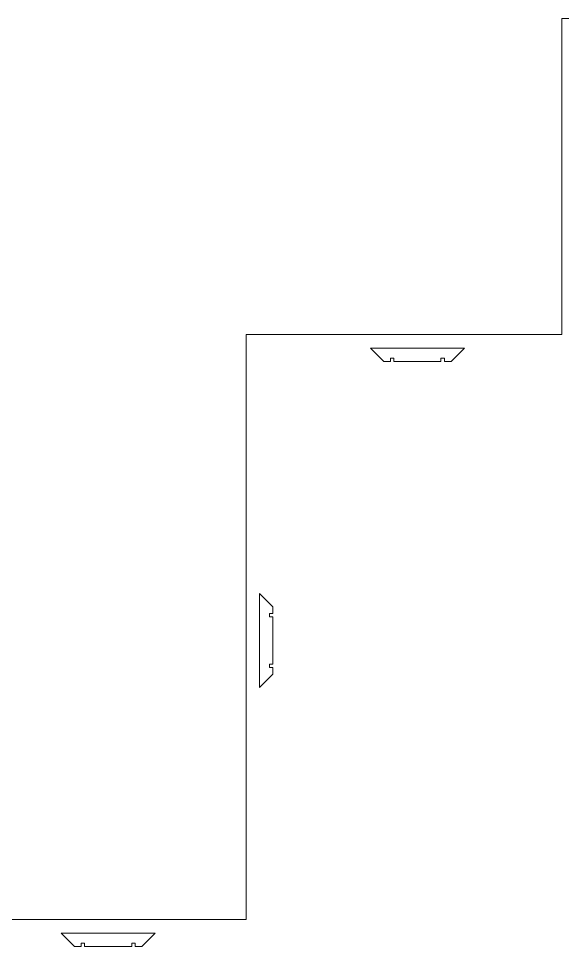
# Model space of a CAD drawing. Header units: centimetres. Extents: x 10243 to 22741, y 2279 to 4414.
# Drawn here: x 12065.9 to 12146.8, y 3008.9 to 3146.9 of the extents above; entities that cross this region are included whole.
import ezdxf

# ---------------------------------------------------------------- set-up
doc = ezdxf.new("R2010")
doc.units = ezdxf.units.CM
doc.header["$MEASUREMENT"] = 0
doc.layers.add('xxx_Auto_Kaplama_Ahşap', color=34, linetype='Continuous', lineweight=13)

# ---------------------------------------------------------------- blocks, each defined once
blk = doc.blocks.new('çıta')
at = {"layer": 'xxx_Auto_Kaplama_Ahşap'}
blk.add_lwpolyline([(2452.11, 1964.12), (2466.11, 1964.12), (2464.11, 1962.12), (2463.11, 1962.12), (2463.11, 1962.62), (2462.61, 1962.62), (2462.61, 1962.12), (2455.61, 1962.12), (2455.61, 1962.62), (2455.11, 1962.62), (2455.11, 1962.12), (2454.11, 1962.12), (2452.11, 1964.12)], dxfattribs=at)

msp = doc.modelspace()

# ---------------------------------------------------------------- linework, layer by layer
at = {"layer": 'xxx_Auto_Kaplama_Ahşap'}
for p, q in [((12271.76, 3146.91), (12146.76, 3146.91)), ((12146.76, 3146.91), (12146.76, 3099.91)), ((12146.76, 3099.91), (12099.76, 3099.91)), ((12099.76, 3099.91), (12099.76, 3012.91)), ((12099.76, 3012.91), (12054.76, 3012.91))]:
    msp.add_line(p, q, dxfattribs=at)

# ---------------------------------------------------------------- block references
for p in [(9666.15, 1133.79), (9620.15, 1046.79)]:
    msp.add_blockref('çıta', p, dxfattribs=at)
at = {"layer": 'xxx_Auto_Kaplama_Ahşap', "rotation": 89.99999999999994}
msp.add_blockref('çıta', (14065.88, 595.3), dxfattribs=at)

doc.saveas('drawing.dxf')
